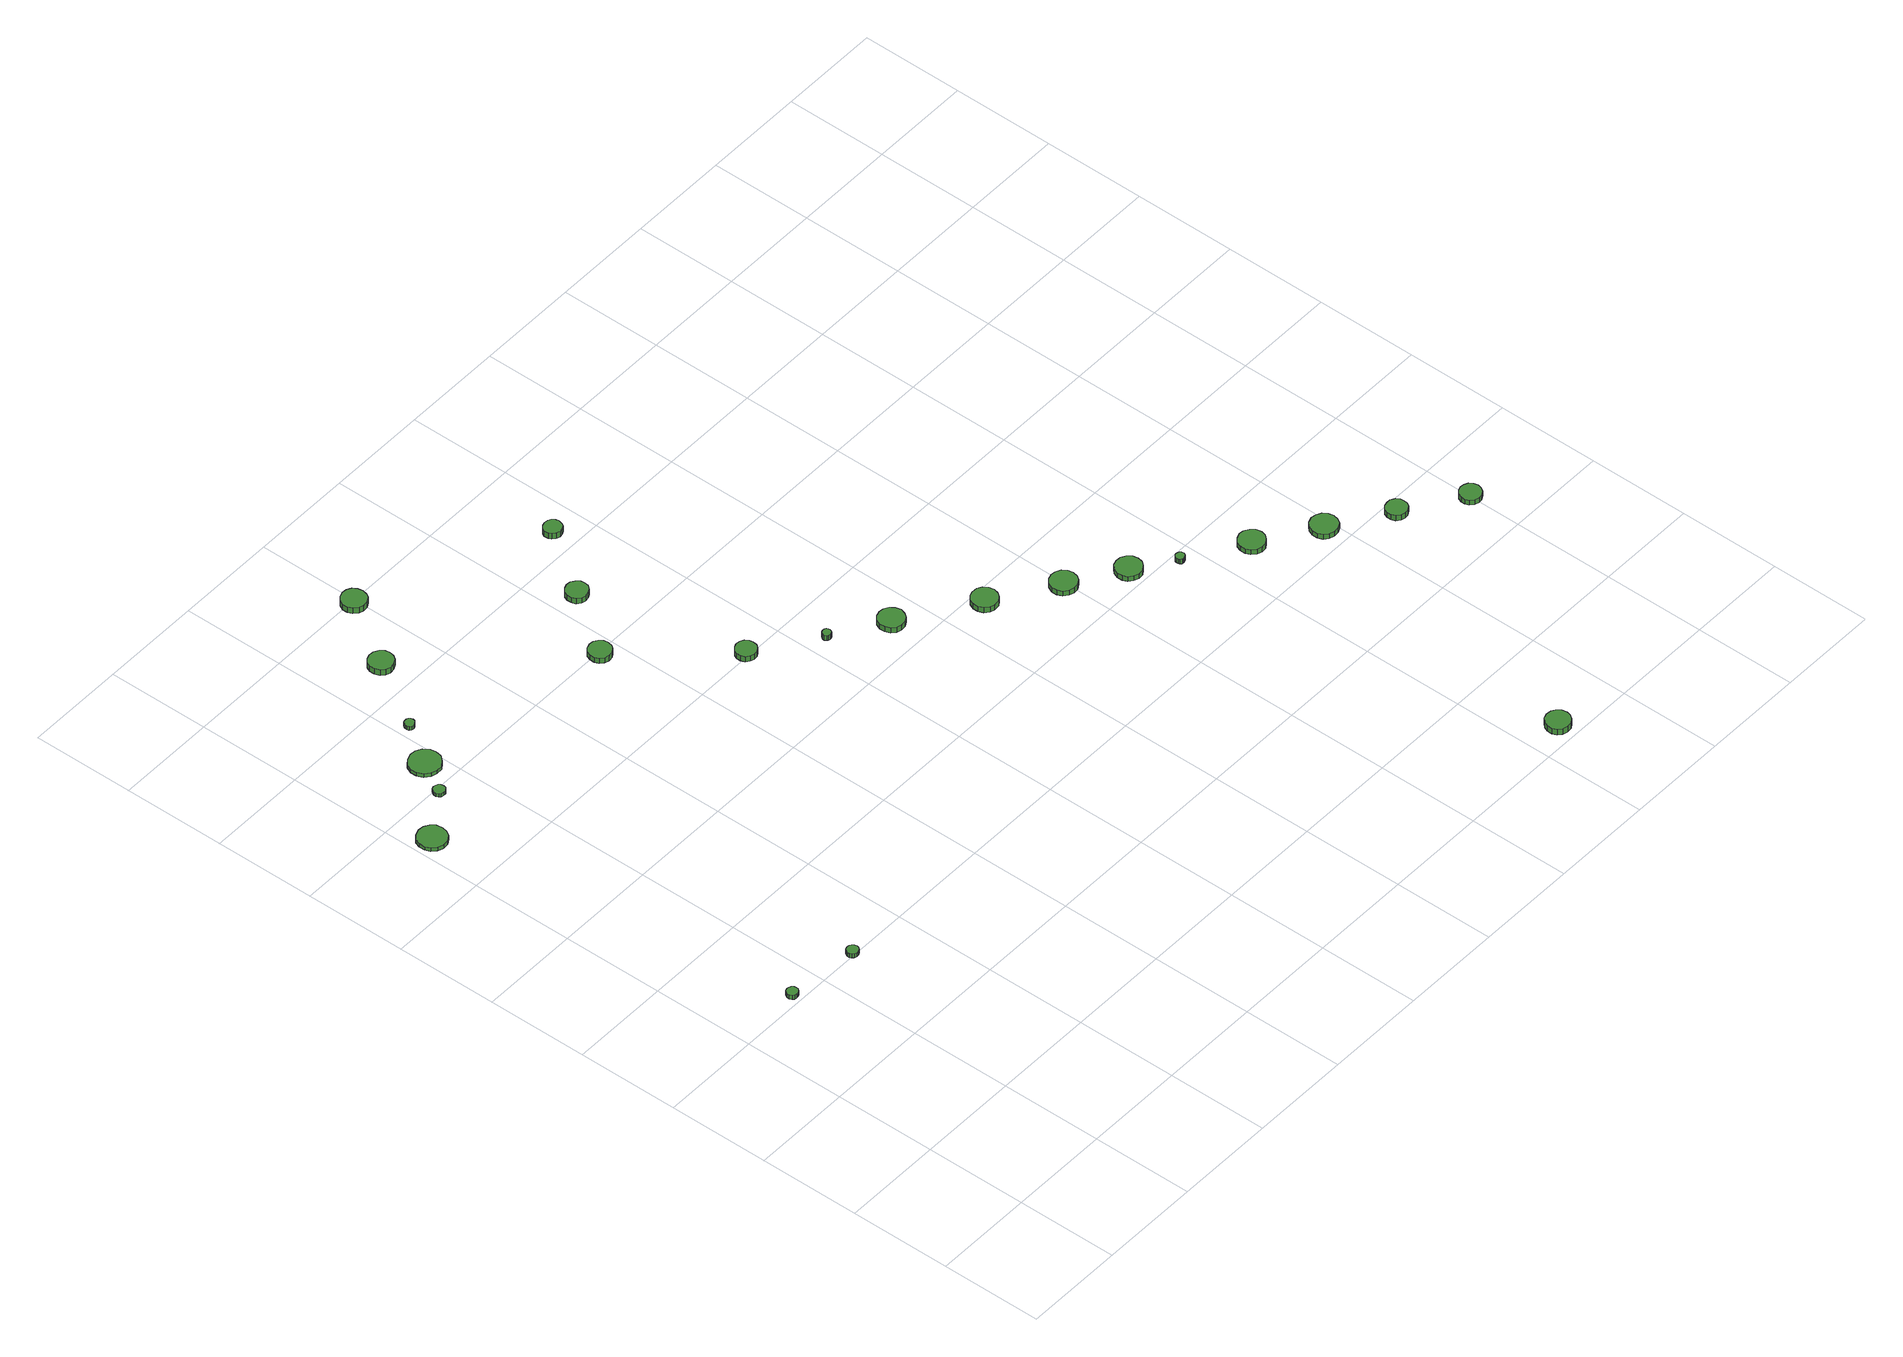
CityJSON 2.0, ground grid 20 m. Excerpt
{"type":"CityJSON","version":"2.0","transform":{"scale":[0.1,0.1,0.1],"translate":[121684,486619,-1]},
"CityObjects":{
"tree1":{"type":"SolitaryVegetationObject","attributes":{"function":"something"},"geometry":[{"type":"MultiSurface","lod":"1","boundaries":[[[0,1,2,3,4,5,6,7,8,9,10,11,12,13,14]],[[15,16,17,18,19,20,21,22,23,24,25,26,27,28,29]],[[0,29,28,1]],[[1,28,27,2]],[[2,27,26,3]],[[3,26,25,4]],[[4,25,24,5]],[[5,24,23,6]],[[6,23,22,7]],[[7,22,21,8]],[[8,21,20,9]],[[9,20,19,10]],[[10,19,18,11]],[[11,18,17,12]],[[12,17,16,13]],[[13,16,15,14]],[[14,15,29,0]]]}]},
"tree2":{"type":"SolitaryVegetationObject","attributes":{"function":"something"},"geometry":[{"type":"MultiSurface","lod":"1","boundaries":[[[30,31,32,33,34,35,36,37,38,39,40,41,42,43,44]],[[45,46,47,48,49,50,51,52,53,54,55,56,57,58,59]],[[30,59,58,31]],[[31,58,57,32]],[[32,57,56,33]],[[33,56,55,34]],[[34,55,54,35]],[[35,54,53,36]],[[36,53,52,37]],[[37,52,51,38]],[[38,51,50,39]],[[39,50,49,40]],[[40,49,48,41]],[[41,48,47,42]],[[42,47,46,43]],[[43,46,45,44]],[[44,45,59,30]]]}]},
"tree3":{"type":"SolitaryVegetationObject","attributes":{"function":"something"},"geometry":[{"type":"MultiSurface","lod":"1","boundaries":[[[60,61,62,63,64,65,66,67,68,69,70,71,72,73,74]],[[75,76,77,78,79,80,81,82,83,84,85,86,87,88,89]],[[60,89,88,61]],[[61,88,87,62]],[[62,87,86,63]],[[63,86,85,64]],[[64,85,84,65]],[[65,84,83,66]],[[66,83,82,67]],[[67,82,81,68]],[[68,81,80,69]],[[69,80,79,70]],[[70,79,78,71]],[[71,78,77,72]],[[72,77,76,73]],[[73,76,75,74]],[[74,75,89,60]]]}]},
"tree4":{"type":"SolitaryVegetationObject","attributes":{"function":"something"},"geometry":[{"type":"MultiSurface","lod":"1","boundaries":[[[90,91,92,93,94,95,96,97,98,99,100,101,102,103,104]],[[105,106,107,108,109,110,111,112,113,114,115,116,117,118,119]],[[90,119,118,91]],[[91,118,117,92]],[[92,117,116,93]],[[93,116,115,94]],[[94,115,114,95]],[[95,114,113,96]],[[96,113,112,97]],[[97,112,111,98]],[[98,111,110,99]],[[99,110,109,100]],[[100,109,108,101]],[[101,108,107,102]],[[102,107,106,103]],[[103,106,105,104]],[[104,105,119,90]]]}]},
"tree5":{"type":"SolitaryVegetationObject","attributes":{"function":"something"},"geometry":[{"type":"MultiSurface","lod":"1","boundaries":[[[120,121,122,123,124,125,126,127,128,129,130,131,132,133,134]],[[135,136,137,138,139,140,141,142,143,144,145,146,147,148,149]],[[120,149,148,121]],[[121,148,147,122]],[[122,147,146,123]],[[123,146,145,124]],[[124,145,144,125]],[[125,144,143,126]],[[126,143,142,127]],[[127,142,141,128]],[[128,141,140,129]],[[129,140,139,130]],[[130,139,138,131]],[[131,138,137,132]],[[132,137,136,133]],[[133,136,135,134]],[[134,135,149,120]]]}]},
"tree6":{"type":"SolitaryVegetationObject","attributes":{"function":"something"},"geometry":[{"type":"MultiSurface","lod":"1","boundaries":[[[150,151,152,153,154,155,156,157,158,159,160,161,162,163,164]],[[165,166,167,168,169,170,171,172,173,174,175,176,177,178,179]],[[150,179,178,151]],[[151,178,177,152]],[[152,177,176,153]],[[153,176,175,154]],[[154,175,174,155]],[[155,174,173,156]],[[156,173,172,157]],[[157,172,171,158]],[[158,171,170,159]],[[159,170,169,160]],[[160,169,168,161]],[[161,168,167,162]],[[162,167,166,163]],[[163,166,165,164]],[[164,165,179,150]]]}]},
"tree7":{"type":"SolitaryVegetationObject","attributes":{"function":"something"},"geometry":[{"type":"MultiSurface","lod":"1","boundaries":[[[180,181,182,183,184,185,186,187,188,189,190,191,192,193,194]],[[195,196,197,198,199,200,201,202,203,204,205,206,207,208,209]],[[180,209,208,181]],[[181,208,207,182]],[[182,207,206,183]],[[183,206,205,184]],[[184,205,204,185]],[[185,204,203,186]],[[186,203,202,187]],[[187,202,201,188]],[[188,201,200,189]],[[189,200,199,190]],[[190,199,198,191]],[[191,198,197,192]],[[192,197,196,193]],[[193,196,195,194]],[[194,195,209,180]]]}]},
"tree8":{"type":"SolitaryVegetationObject","attributes":{"function":"something"},"geometry":[{"type":"MultiSurface","lod":"1","boundaries":[[[210,211,212,213,214,215,216,217,218,219,220,221,222,223,224]],[[225,226,227,228,229,230,231,232,233,234,235,236,237,238,239]],[[210,239,238,211]],[[211,238,237,212]],[[212,237,236,213]],[[213,236,235,214]],[[214,235,234,215]],[[215,234,233,216]],[[216,233,232,217]],[[217,232,231,218]],[[218,231,230,219]],[[219,230,229,220]],[[220,229,228,221]],[[221,228,227,222]],[[222,227,226,223]],[[223,226,225,224]],[[224,225,239,210]]]}]},
"tree9":{"type":"SolitaryVegetationObject","attributes":{"function":"something"},"geometry":[{"type":"MultiSurface","lod":"1","boundaries":[[[240,241,242,243,244,245,246,247,248,249,250,251,252,253,254]],[[255,256,257,258,259,260,261,262,263,264,265,266,267,268,269]],[[240,269,268,241]],[[241,268,267,242]],[[242,267,266,243]],[[243,266,265,244]],[[244,265,264,245]],[[245,264,263,246]],[[246,263,262,247]],[[247,262,261,248]],[[248,261,260,249]],[[249,260,259,250]],[[250,259,258,251]],[[251,258,257,252]],[[252,257,256,253]],[[253,256,255,254]],[[254,255,269,240]]]}]},
"tree10":{"type":"SolitaryVegetationObject","attributes":{"function":"something"},"geometry":[{"type":"MultiSurface","lod":"1","boundaries":[[[270,271,272,273,274,275,276,277,278,279,280,281,282,283,284]],[[285,286,287,288,289,290,291,292,293,294,295,296,297,298,299]],[[270,299,298,271]],[[271,298,297,272]],[[272,297,296,273]],[[273,296,295,274]],[[274,295,294,275]],[[275,294,293,276]],[[276,293,292,277]],[[277,292,291,278]],[[278,291,290,279]],[[279,290,289,280]],[[280,289,288,281]],[[281,288,287,282]],[[282,287,286,283]],[[283,286,285,284]],[[284,285,299,270]]]}]},
"tree11":{"type":"SolitaryVegetationObject","attributes":{"function":"something"},"geometry":[{"type":"MultiSurface","lod":"1","boundaries":[[[300,301,302,303,304,305,306,307,308,309,310,311,312,313,314]],[[315,316,317,318,319,320,321,322,323,324,325,326,327,328,329]],[[300,329,328,301]],[[301,328,327,302]],[[302,327,326,303]],[[303,326,325,304]],[[304,325,324,305]],[[305,324,323,306]],[[306,323,322,307]],[[307,322,321,308]],[[308,321,320,309]],[[309,320,319,310]],[[310,319,318,311]],[[311,318,317,312]],[[312,317,316,313]],[[313,316,315,314]],[[314,315,329,300]]]}]},
"tree12":{"type":"SolitaryVegetationObject","attributes":{"function":"something"},"geometry":[{"type":"MultiSurface","lod":"1","boundaries":[[[330,331,332,333,334,335,336,337,338,339,340,341,342,343,344]],[[345,346,347,348,349,350,351,352,353,354,355,356,357,358,359]],[[330,359,358,331]],[[331,358,357,332]],[[332,357,356,333]],[[333,356,355,334]],[[334,355,354,335]],[[335,354,353,336]],[[336,353,352,337]],[[337,352,351,338]],[[338,351,350,339]],[[339,350,349,340]],[[340,349,348,341]],[[341,348,347,342]],[[342,347,346,343]],[[343,346,345,344]],[[344,345,359,330]]]}]},
"tree13":{"type":"SolitaryVegetationObject","attributes":{"function":"something"},"geometry":[{"type":"MultiSurface","lod":"1","boundaries":[[[360,361,362,363,364,365,366,367,368,369,370,371,372,373,374]],[[375,376,377,378,379,380,381,382,383,384,385,386,387,388,389]],[[360,389,388,361]],[[361,388,387,362]],[[362,387,386,363]],[[363,386,385,364]],[[364,385,384,365]],[[365,384,383,366]],[[366,383,382,367]],[[367,382,381,368]],[[368,381,380,369]],[[369,380,379,370]],[[370,379,378,371]],[[371,378,377,372]],[[372,377,376,373]],[[373,376,375,374]],[[374,375,389,360]]]}]},
"tree14":{"type":"SolitaryVegetationObject","attributes":{"function":"something"},"geometry":[{"type":"MultiSurface","lod":"1","boundaries":[[[390,391,392,393,394,395,396,397,398,399,400,401,402,403,404]],[[405,406,407,408,409,410,411,412,413,414,415,416,417,418,419]],[[390,419,418,391]],[[391,418,417,392]],[[392,417,416,393]],[[393,416,415,394]],[[394,415,414,395]],[[395,414,413,396]],[[396,413,412,397]],[[397,412,411,398]],[[398,411,410,399]],[[399,410,409,400]],[[400,409,408,401]],[[401,408,407,402]],[[402,407,406,403]],[[403,406,405,404]],[[404,405,419,390]]]}]},
"tree15":{"type":"SolitaryVegetationObject","attributes":{"function":"something"},"geometry":[{"type":"MultiSurface","lod":"1","boundaries":[[[420,421,422,423,424,425,426,427,428,429,430,431,432,433,434]],[[435,436,437,438,439,440,441,442,443,444,445,446,447,448,449]],[[420,449,448,421]],[[421,448,447,422]],[[422,447,446,423]],[[423,446,445,424]],[[424,445,444,425]],[[425,444,443,426]],[[426,443,442,427]],[[427,442,441,428]],[[428,441,440,429]],[[429,440,439,430]],[[430,439,438,431]],[[431,438,437,432]],[[432,437,436,433]],[[433,436,435,434]],[[434,435,449,420]]]}]},
"tree16":{"type":"SolitaryVegetationObject","attributes":{"function":"something"},"geometry":[{"type":"MultiSurface","lod":"1","boundaries":[[[450,451,452,453,454,455,456,457,458,459,460,461,462,463,464]],[[465,466,467,468,469,470,471,472,473,474,475,476,477,478,479]],[[450,479,478,451]],[[451,478,477,452]],[[452,477,476,453]],[[453,476,475,454]],[[454,475,474,455]],[[455,474,473,456]],[[456,473,472,457]],[[457,472,471,458]],[[458,471,470,459]],[[459,470,469,460]],[[460,469,468,461]],[[461,468,467,462]],[[462,467,466,463]],[[463,466,465,464]],[[464,465,479,450]]]}]},
"tree17":{"type":"SolitaryVegetationObject","attributes":{"function":"something"},"geometry":[{"type":"MultiSurface","lod":"1","boundaries":[[[480,481,482,483,484,485,486,487,488,489,490,491,492,493,494]],[[495,496,497,498,499,500,501,502,503,504,505,506,507,508,509]],[[480,509,508,481]],[[481,508,507,482]],[[482,507,506,483]],[[483,506,505,484]],[[484,505,504,485]],[[485,504,503,486]],[[486,503,502,487]],[[487,502,501,488]],[[488,501,500,489]],[[489,500,499,490]],[[490,499,498,491]],[[491,498,497,492]],[[492,497,496,493]],[[493,496,495,494]],[[494,495,509,480]]]}]},
"tree18":{"type":"SolitaryVegetationObject","attributes":{"function":"something"},"geometry":[{"type":"MultiSurface","lod":"1","boundaries":[[[510,511,512,513,514,515,516,517,518,519,520,521,522,523,524]],[[525,526,527,528,529,530,531,532,533,534,535,536,537,538,539]],[[510,539,538,511]],[[511,538,537,512]],[[512,537,536,513]],[[513,536,535,514]],[[514,535,534,515]],[[515,534,533,516]],[[516,533,532,517]],[[517,532,531,518]],[[518,531,530,519]],[[519,530,529,520]],[[520,529,528,521]],[[521,528,527,522]],[[522,527,526,523]],[[523,526,525,524]],[[524,525,539,510]]]}]},
"tree19":{"type":"SolitaryVegetationObject","attributes":{"function":"something"},"geometry":[{"type":"MultiSurface","lod":"1","boundaries":[[[540,541,542,543,544,545,546,547,548,549,550,551,552,553,554]],[[555,556,557,558,559,560,561,562,563,564,565,566,567,568,569]],[[540,569,568,541]],[[541,568,567,542]],[[542,567,566,543]],[[543,566,565,544]],[[544,565,564,545]],[[545,564,563,546]],[[546,563,562,547]],[[547,562,561,548]],[[548,561,560,549]],[[549,560,559,550]],[[550,559,558,551]],[[551,558,557,552]],[[552,557,556,553]],[[553,556,555,554]],[[554,555,569,540]]]}]},
"tree20":{"type":"SolitaryVegetationObject","attributes":{"function":"something"},"geometry":[{"type":"MultiSurface","lod":"1","boundaries":[[[570,571,572,573,574,575,576,577,578,579,580,581,582,583,584]],[[585,586,587,588,589,590,591,592,593,594,595,596,597,598,599]],[[570,599,598,571]],[[571,598,597,572]],[[572,597,596,573]],[[573,596,595,574]],[[574,595,594,575]],[[575,594,593,576]],[[576,593,592,577]],[[577,592,591,578]],[[578,591,590,579]],[[579,590,589,580]],[[580,589,588,581]],[[581,588,587,582]],[[582,587,586,583]],[[583,586,585,584]],[[584,585,599,570]]]}]},
"tree21":{"type":"SolitaryVegetationObject","attributes":{"function":"something"},"geometry":[{"type":"MultiSurface","lod":"1","boundaries":[[[600,601,602,603,604,605,606,607,608,609,610,611,612,613,614]],[[615,616,617,618,619,620,621,622,623,624,625,626,627,628,629]],[[600,629,628,601]],[[601,628,627,602]],[[602,627,626,603]],[[603,626,625,604]],[[604,625,624,605]],[[605,624,623,606]],[[606,623,622,607]],[[607,622,621,608]],[[608,621,620,609]],[[609,620,619,610]],[[610,619,618,611]],[[611,618,617,612]],[[612,617,616,613]],[[613,616,615,614]],[[614,615,629,600]]]}]},
"tree22":{"type":"SolitaryVegetationObject","attributes":{"function":"something"},"geometry":[{"type":"MultiSurface","lod":"1","boundaries":[[[630,631,632,633,634,635,636,637,638,639,640,641,642,643,644]],[[645,646,647,648,649,650,651,652,653,654,655,656,657,658,659]],[[630,659,658,631]],[[631,658,657,632]],[[632,657,656,633]],[[633,656,655,634]],[[634,655,654,635]],[[635,654,653,636]],[[636,653,652,637]],[[637,652,651,638]],[[638,651,650,639]],[[639,650,649,640]],[[640,649,648,641]],[[641,648,647,642]],[[642,647,646,643]],[[643,646,645,644]],[[644,645,659,630]]]}]},
"tree23":{"type":"SolitaryVegetationObject","attributes":{"function":"something"},"geometry":[{"type":"MultiSurface","lod":"1","boundaries":[[[660,661,662,663,664,665,666,667,668,669,670,671,672,673,674]],[[675,676,677,678,679,680,681,682,683,684,685,686,687,688,689]],[[660,689,688,661]],[[661,688,687,662]],[[662,687,686,663]],[[663,686,685,664]],[[664,685,684,665]],[[665,684,683,666]],[[666,683,682,667]],[[667,682,681,668]],[[668,681,680,669]],[[669,680,679,670]],[[670,679,678,671]],[[671,678,677,672]],[[672,677,676,673]],[[673,676,675,674]],[[674,675,689,660]]]}]}
},
"vertices":[
[150,619,17],[149,623,17],[146,627,17],[142,629,17],[138,630,17],[133,628,17],[130,625,17],[128,621,17],[128,616,17],[130,612,17],[133,609,17],[138,608,17],[142,608,17],[146,610,17],[149,614,17],[149,614,8],[146,610,8],[142,608,8],[138,608,8],[133,609,8],[130,612,8],[128,616,8],[128,621,8],[130,625,8],[133,628,8],[138,630,8],[142,629,8],[146,627,8],[149,623,8],[150,619,8],
[64,1327,17],[62,1339,17],[55,1348,17],[45,1354,17],[33,1355,17],[22,1351,17],[13,1344,17],[9,1333,17],[9,1321,17],[13,1311,17],[22,1303,17],[33,1299,17],[45,1300,17],[55,1306,17],[62,1316,17],[62,1316,9],[55,1306,9],[45,1300,9],[33,1299,9],[22,1303,9],[13,1311,9],[9,1321,9],[9,1333,9],[13,1344,9],[22,1351,9],[33,1355,9],[45,1354,9],[55,1348,9],[62,1339,9],[64,1327,9],
[293,604,17],[292,609,17],[289,613,17],[285,615,17],[280,616,17],[275,614,17],[272,611,17],[270,607,17],[270,602,17],[272,598,17],[275,595,17],[280,593,17],[285,594,17],[289,596,17],[292,600,17],[292,600,8],[289,596,8],[285,594,8],[280,593,8],[275,595,8],[272,598,8],[270,602,8],[270,607,8],[272,611,8],[275,614,8],[280,616,8],[285,615,8],[289,613,8],[292,609,8],[293,604,8],
[145,1392,15],[144,1397,15],[141,1401,15],[137,1403,15],[132,1404,15],[127,1402,15],[124,1399,15],[122,1395,15],[122,1390,15],[124,1385,15],[127,1382,15],[132,1381,15],[137,1381,15],[141,1384,15],[144,1387,15],[144,1387,8],[141,1384,8],[137,1381,8],[132,1381,8],[127,1382,8],[124,1385,8],[122,1390,8],[122,1395,8],[124,1399,8],[127,1402,8],[132,1404,8],[137,1403,8],[141,1401,8],[144,1397,8],[145,1392,8],
[199,1453,16],[197,1465,16],[189,1476,16],[178,1482,16],[166,1483,16],[154,1479,16],[144,1471,16],[139,1459,16],[139,1447,16],[144,1435,16],[154,1427,16],[166,1423,16],[178,1424,16],[189,1431,16],[197,1441,16],[197,1441,8],[189,1431,8],[178,1424,8],[166,1423,8],[154,1427,8],[144,1435,8],[139,1447,8],[139,1459,8],[144,1471,8],[154,1479,8],[166,1483,8],[178,1482,8],[189,1476,8],[197,1465,8],[199,1453,8],
[234,1533,17],[233,1537,17],[230,1540,17],[227,1542,17],[223,1542,17],[219,1541,17],[216,1538,17],[215,1535,17],[215,1531,17],[216,1527,17],[219,1524,17],[223,1523,17],[227,1524,17],[230,1526,17],[233,1529,17],[233,1529,8],[230,1526,8],[227,1524,8],[223,1523,8],[219,1524,8],[216,1527,8],[215,1531,8],[215,1535,8],[216,1538,8],[219,1541,8],[223,1542,8],[227,1542,8],[230,1540,8],[233,1537,8],[234,1533,8],
[330,1664,21],[328,1673,21],[322,1681,21],[313,1686,21],[303,1687,21],[294,1684,21],[287,1678,21],[283,1669,21],[283,1659,21],[287,1649,21],[294,1643,21],[303,1640,21],[313,1641,21],[322,1646,21],[328,1654,21],[328,1654,8],[322,1646,8],[313,1641,8],[303,1640,8],[294,1643,8],[287,1649,8],[283,1659,8],[283,1669,8],[287,1678,8],[294,1684,8],[303,1687,8],[313,1686,8],[322,1681,8],[328,1673,8],[330,1664,8],
[410,1790,28],[408,1800,28],[403,1808,28],[394,1813,28],[384,1814,28],[375,1811,28],[367,1804,28],[363,1795,28],[363,1785,28],[367,1776,28],[375,1769,28],[384,1766,28],[394,1767,28],[403,1772,28],[408,1780,28],[408,1780,15],[403,1772,15],[394,1767,15],[384,1766,15],[375,1769,15],[367,1776,15],[363,1785,15],[363,1795,15],[367,1804,15],[375,1811,15],[384,1814,15],[394,1813,15],[403,1808,15],[408,1800,15],[410,1790,15],
[587,1396,19],[585,1405,19],[580,1412,19],[572,1417,19],[563,1418,19],[554,1415,19],[547,1409,19],[544,1400,19],[544,1391,19],[547,1383,19],[554,1377,19],[563,1374,19],[572,1375,19],[580,1380,19],[585,1387,19],[585,1387,7],[580,1380,7],[572,1375,7],[563,1374,7],[554,1377,7],[547,1383,7],[544,1391,7],[544,1400,7],[547,1409,7],[554,1415,7],[563,1418,7],[572,1417,7],[580,1412,7],[585,1405,7],[587,1396,7],
[744,1207,19],[743,1215,19],[738,1222,19],[731,1226,19],[722,1227,19],[715,1224,19],[708,1218,19],[705,1211,19],[705,1203,19],[708,1195,19],[715,1190,19],[722,1187,19],[731,1188,19],[738,1192,19],[743,1199,19],[743,1199,7],[738,1192,7],[731,1188,7],[722,1187,7],[715,1190,7],[708,1195,7],[705,1203,7],[705,1211,7],[708,1218,7],[715,1224,7],[722,1227,7],[731,1226,7],[738,1222,7],[743,1215,7],[744,1207,7],
[671,1518,20],[670,1526,20],[664,1533,20],[657,1538,20],[648,1539,20],[640,1536,20],[633,1530,20],[630,1522,20],[630,1513,20],[633,1505,20],[640,1499,20],[648,1497,20],[657,1498,20],[664,1502,20],[670,1509,20],[670,1509,7],[664,1502,7],[657,1498,7],[648,1497,7],[640,1499,7],[633,1505,7],[630,1513,7],[630,1522,7],[633,1530,7],[640,1536,7],[648,1539,7],[657,1538,7],[664,1533,7],[670,1526,7],[671,1518,7],
[851,1127,19],[850,1130,19],[848,1133,19],[845,1135,19],[842,1135,19],[838,1134,19],[836,1132,19],[834,1129,19],[834,1125,19],[836,1122,19],[838,1120,19],[842,1119,19],[845,1119,19],[848,1121,19],[850,1124,19],[850,1124,7],[848,1121,7],[845,1119,7],[842,1119,7],[838,1120,7],[836,1122,7],[834,1125,7],[834,1129,7],[836,1132,7],[838,1134,7],[842,1135,7],[845,1135,7],[848,1133,7],[850,1130,7],[851,1127,7],
[756,1644,24],[754,1651,24],[750,1657,24],[744,1660,24],[737,1661,24],[730,1659,24],[724,1654,24],[721,1648,24],[721,1640,24],[724,1634,24],[730,1629,24],[737,1627,24],[744,1628,24],[750,1631,24],[754,1637,24],[754,1637,11],[750,1631,11],[744,1628,11],[737,1627,11],[730,1629,11],[724,1634,11],[721,1640,11],[721,1648,11],[724,1654,11],[730,1659,11],[737,1661,11],[744,1660,11],[750,1657,11],[754,1651,11],[756,1644,11],
[965,1065,19],[962,1075,19],[956,1084,19],[947,1089,19],[937,1090,19],[927,1087,19],[919,1080,19],[915,1070,19],[915,1060,19],[919,1050,19],[927,1043,19],[937,1040,19],[947,1041,19],[956,1046,19],[962,1055,19],[962,1055,7],[956,1046,7],[947,1041,7],[937,1040,7],[927,1043,7],[919,1050,7],[915,1060,7],[915,1070,7],[919,1080,7],[927,1087,7],[937,1090,7],[947,1089,7],[956,1084,7],[962,1075,7],[965,1065,7],
[1102,974,20],[1100,984,20],[1094,993,20],[1085,998,20],[1074,999,20],[1065,996,20],[1057,989,20],[1053,979,20],[1053,969,20],[1057,959,20],[1065,952,20],[1074,949,20],[1085,950,20],[1094,956,20],[1100,964,20],[1100,964,8],[1094,956,8],[1085,950,8],[1074,949,8],[1065,952,8],[1057,959,8],[1053,969,8],[1053,979,8],[1057,989,8],[1065,996,8],[1074,999,8],[1085,998,8],[1094,993,8],[1100,984,8],[1102,974,8],
[1220,898,19],[1218,908,19],[1212,917,19],[1202,922,19],[1192,923,19],[1182,920,19],[1174,913,19],[1169,903,19],[1169,892,19],[1174,882,19],[1182,875,19],[1192,872,19],[1202,873,19],[1212,879,19],[1218,887,19],[1218,887,8],[1212,879,8],[1202,873,8],[1192,872,8],[1182,875,8],[1174,882,8],[1169,892,8],[1169,903,8],[1174,913,8],[1182,920,8],[1192,923,8],[1202,922,8],[1212,917,8],[1218,908,8],[1220,898,8],
[1488,32,28],[1486,42,28],[1480,50,28],[1472,55,28],[1462,56,28],[1452,53,28],[1445,46,28],[1441,37,28],[1441,27,28],[1445,18,28],[1452,12,28],[1462,9,28],[1472,10,28],[1480,15,28],[1486,23,28],[1486,23,15],[1480,15,15],[1472,10,15],[1462,9,15],[1452,12,15],[1445,18,15],[1441,27,15],[1441,37,15],[1445,46,15],[1452,53,15],[1462,56,15],[1472,55,15],[1480,50,15],[1486,42,15],[1488,32,15],
[1317,835,19],[1315,845,19],[1308,854,19],[1299,859,19],[1289,860,19],[1279,857,19],[1271,850,19],[1267,840,19],[1267,829,19],[1271,820,19],[1279,813,19],[1289,809,19],[1299,810,19],[1308,816,19],[1315,824,19],[1315,824,8],[1308,816,8],[1299,810,8],[1289,809,8],[1279,813,8],[1271,820,8],[1267,829,8],[1267,840,8],[1271,850,8],[1279,857,8],[1289,860,8],[1299,859,8],[1308,854,8],[1315,845,8],[1317,835,8],
[1376,784,19],[1375,788,19],[1373,791,19],[1370,792,19],[1366,793,19],[1363,792,19],[1360,789,19],[1359,786,19],[1359,782,19],[1360,779,19],[1363,776,19],[1366,775,19],[1370,776,19],[1373,778,19],[1375,781,19],[1375,781,8],[1373,778,8],[1370,776,8],[1366,775,8],[1363,776,8],[1360,779,8],[1359,782,8],[1359,786,8],[1360,789,8],[1363,792,8],[1366,793,8],[1370,792,8],[1373,791,8],[1375,788,8],[1376,784,8],
[1500,715,19],[1498,726,19],[1491,734,19],[1482,740,19],[1472,741,19],[1462,737,19],[1454,730,19],[1450,721,19],[1450,710,19],[1454,701,19],[1462,693,19],[1472,690,19],[1482,691,19],[1491,697,19],[1498,705,19],[1498,705,8],[1491,697,8],[1482,691,8],[1472,690,8],[1462,693,8],[1454,701,8],[1450,710,8],[1450,721,8],[1454,730,8],[1462,737,8],[1472,741,8],[1482,740,8],[1491,734,8],[1498,726,8],[1500,715,8],
[1608,646,19],[1606,656,19],[1600,665,19],[1590,670,19],[1580,672,19],[1569,668,19],[1561,661,19],[1557,651,19],[1557,640,19],[1561,630,19],[1569,623,19],[1580,620,19],[1590,621,19],[1600,626,19],[1606,635,19],[1606,635,8],[1600,626,8],[1590,621,8],[1580,620,8],[1569,623,8],[1561,630,8],[1557,640,8],[1557,651,8],[1561,661,8],[1569,668,8],[1580,672,8],[1590,670,8],[1600,665,8],[1606,656,8],[1608,646,8],
[1711,576,20],[1710,584,20],[1705,591,20],[1697,596,20],[1689,596,20],[1681,594,20],[1674,588,20],[1671,580,20],[1671,572,20],[1674,564,20],[1681,558,20],[1689,556,20],[1697,557,20],[1705,561,20],[1710,568,20],[1710,568,8],[1705,561,8],[1697,557,8],[1689,556,8],[1681,558,8],[1674,564,8],[1671,572,8],[1671,580,8],[1674,588,8],[1681,594,8],[1689,596,8],[1697,596,8],[1705,591,8],[1710,584,8],[1711,576,8],
[1821,504,19],[1819,513,19],[1814,520,19],[1806,524,19],[1798,525,19],[1790,522,19],[1783,516,19],[1780,508,19],[1780,500,19],[1783,492,19],[1790,486,19],[1798,483,19],[1806,484,19],[1814,489,19],[1819,496,19],[1819,496,8],[1814,489,8],[1806,484,8],[1798,483,8],[1790,486,8],[1783,492,8],[1780,500,8],[1780,508,8],[1783,516,8],[1790,522,8],[1798,525,8],[1806,524,8],[1814,520,8],[1819,513,8],[1821,504,8]
]}
